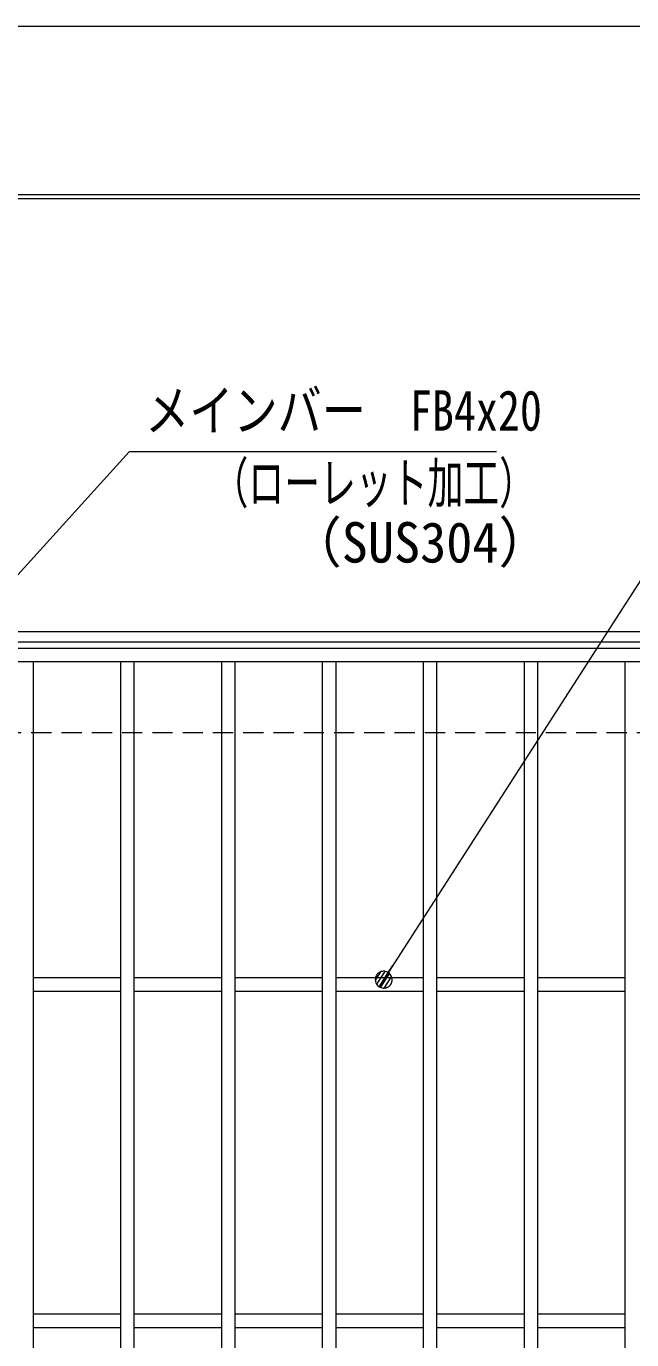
# Model space of a CAD drawing. Units: millimetres, scale not verified. Extents: x -1050 to 1050, y -742 to 742.
# Drawn here: x -578 to -397.9, y 351.9 to 742.5 of the extents above; entities that cross this region are included whole.
import ezdxf
from ezdxf.enums import TextEntityAlignment as Align

# ---------------------------------------------------------------- set-up
doc = ezdxf.new("R2010")
doc.units = ezdxf.units.MM
doc.header["$LTSCALE"] = 5
doc.linetypes.add('DASHED1', pattern=[1.8, 1.2, -0.6])
for name, color, linetype, lineweight in [('0-0_7-図\u3000枠', 4, 'Continuous', 9), ('0-1_寸法注釈', 2, 'Continuous', 9), ('0-2_蓋', 5, 'Continuous', 9), ('0-3_0', 2, 'Continuous', 9), ('0-4_DEFPOINTS', 134, 'Continuous', 9), ('0-8_枠', 7, 'Continuous', 9), ('0-9_溝開口', 4, 'DASHED1', 9)]:
    doc.layers.add(name, color=color, linetype=linetype, lineweight=lineweight)
doc.styles.add('ＭＳ ゴシック', font='')
doc.styles.get('ＭＳ ゴシック').set_extended_font_data('MS Gothic')

# ---------------------------------------------------------------- blocks, each defined once
blk = doc.blocks.new('_Dot')
at = {"layer": '0-3_0'}
for p, q in [((-2.5, 0), (-5, 0)), ((2.445, 0.5), (-2.445, 0.5)), ((1.997, 1.5), (-1.997, 1.5)), ((2.289, -0.995), (-2.289, -0.995)), ((1.499, -1.995), (-1.499, -1.995))]:
    blk.add_line(p, q, dxfattribs=at)
for points in [[(2.5, 0), (2.48, 0.313), (2.421, 0.622), (2.324, 0.92), (2.191, 1.204), (2.023, 1.469), (1.822, 1.711), (1.594, 1.926), (1.34, 2.111), (1.064, 2.262), (0.773, 2.378), (0.468, 2.456), (0.157, 2.495), (-0.157, 2.495), (-0.468, 2.456), (-0.773, 2.378), (-1.064, 2.262), (-1.34, 2.111), (-1.594, 1.926), (-1.822, 1.711), (-2.023, 1.469), (-2.191, 1.204), (-2.324, 0.92), (-2.421, 0.622), (-2.48, 0.313), (-2.5, 0), (0, 0)], [(-2.5, 0), (-2.48, -0.313), (-2.421, -0.622), (-2.324, -0.92), (-2.191, -1.204), (-2.023, -1.469), (-1.822, -1.711), (-1.594, -1.926), (-1.34, -2.111), (-1.064, -2.262), (-0.773, -2.378), (-0.468, -2.456), (-0.157, -2.495), (0.157, -2.495), (0.468, -2.456), (0.773, -2.378), (1.064, -2.262), (1.34, -2.111), (1.594, -1.926), (1.822, -1.711), (2.023, -1.469), (2.191, -1.204), (2.324, -0.92), (2.421, -0.622), (2.48, -0.313), (2.5, 0), (0, 0)]]:
    blk.add_lwpolyline(points, close=True, dxfattribs=at)

msp = doc.modelspace()

# ---------------------------------------------------------------- linework, layer by layer
at = {"layer": '0-0_7-図\u3000枠'}
msp.add_line((-973.75, 691.25), (998.75, 691.25), dxfattribs=at)
msp.add_lwpolyline([(-975, 692.5), (1000, 692.5), (1000, -692.5)], dxfattribs=at)
at = {"layer": '0-1_寸法注釈'}
for points in [[(-438.147, 615.949), (-547.371, 615.949), (-635.274, 518.935)], [(-267.513, 615.949), (-370.72, 615.949), (-471.135, 459.814)]]:
    msp.add_lwpolyline(points, dxfattribs=at)
at = {"layer": '0-2_蓋'}
for p, q in [((204.55, 557.475), (-790.45, 557.475)), ((204.55, 553.475), (-790.45, 553.475)), ((-575.95, 553.475), (-575.95, 61.475)), ((-549.95, 553.475), (-549.95, 61.475)), ((-545.95, 553.475), (-545.95, 61.475)), ((-519.95, 553.475), (-519.95, 61.475)), ((-515.95, 553.475), (-515.95, 61.475)), ((-489.95, 553.475), (-489.95, 61.475)), ((-485.95, 553.475), (-485.95, 61.475)), ((-459.95, 553.475), (-459.95, 61.475)), ((-455.95, 553.475), (-455.95, 61.475)), ((-429.95, 553.475), (-429.95, 61.475)), ((-425.95, 553.475), (-425.95, 61.475)), ((-399.95, 553.475), (-399.95, 61.475)), ((-549.95, 459.475), (-575.95, 459.475)), ((-519.95, 459.475), (-545.95, 459.475)), ((-489.95, 459.475), (-515.95, 459.475)), ((-459.95, 459.475), (-485.95, 459.475)), ((-429.95, 459.475), (-455.95, 459.475)), ((-399.95, 459.475), (-425.95, 459.475)), ((-549.95, 455.475), (-575.95, 455.475)), ((-519.95, 455.475), (-545.95, 455.475)), ((-489.95, 455.475), (-515.95, 455.475)), ((-459.95, 455.475), (-485.95, 455.475)), ((-429.95, 455.475), (-455.95, 455.475)), ((-399.95, 455.475), (-425.95, 455.475)), ((-549.95, 359.475), (-575.95, 359.475)), ((-519.95, 359.475), (-545.95, 359.475)), ((-489.95, 359.475), (-515.95, 359.475)), ((-459.95, 359.475), (-485.95, 359.475)), ((-429.95, 359.475), (-455.95, 359.475)), ((-399.95, 359.475), (-425.95, 359.475)), ((-549.95, 355.475), (-575.95, 355.475)), ((-519.95, 355.475), (-545.95, 355.475)), ((-489.95, 355.475), (-515.95, 355.475)), ((-459.95, 355.475), (-485.95, 355.475)), ((-429.95, 355.475), (-455.95, 355.475)), ((-399.95, 355.475), (-425.95, 355.475))]:
    msp.add_line(p, q, dxfattribs=at)
at = {"layer": '0-4_DEFPOINTS'}
msp.add_lwpolyline([(-1050, -742.5), (-1050, 742.5), (1050, 742.5), (1050, -742.5)], close=True, dxfattribs=at)
at = {"layer": '0-8_枠'}
for p, q in [((-795.45, 562.475), (409.55, 562.475)), ((-792.45, 559.475), (407.714, 559.475))]:
    msp.add_line(p, q, dxfattribs=at)
at = {"layer": '0-9_溝開口'}
msp.add_line((-765.45, 532.475), (204.55, 532.475), dxfattribs=at)

# ---------------------------------------------------------------- block references
at = {"layer": '0-1_寸法注釈', "rotation": 236.9952}
msp.add_blockref('_Dot', (-471.679, 458.975), dxfattribs=at)

# ---------------------------------------------------------------- texts
at = {"layer": '0-1_寸法注釈', "color": 7, "style": 'ＭＳ ゴシック'}
for s, width, p in [('メインバー\u3000FB4x20', 0.8, (-542.594, 618.636)), ('（ローレット加工）', 0.65, (-522.589, 597.081)), ('（SUS304）', 0.95, (-499.742, 579.416))]:
    msp.add_text(s, height=12.02, dxfattribs=dict(at, width=width)).set_placement(p, align=Align.BOTTOM_LEFT)

doc.saveas('drawing.dxf')
